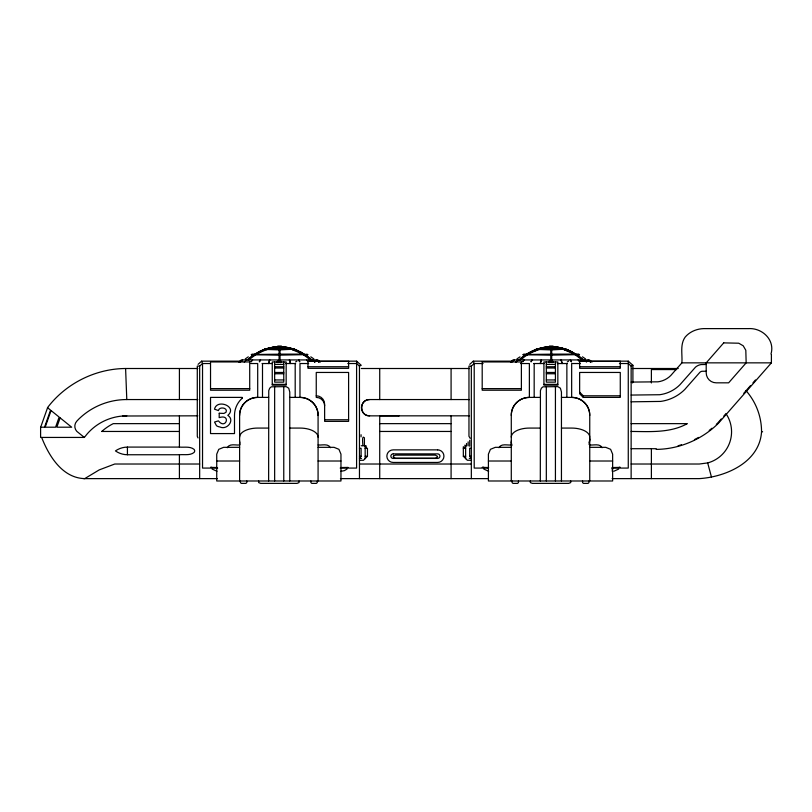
<?xml version="1.0" encoding="UTF-8"?>
<svg xmlns="http://www.w3.org/2000/svg" width="812" height="812" viewBox="0 0 812 812"><rect width="100%" height="100%" fill="white"/><g stroke="black" fill="none" stroke-linecap="round" stroke-linejoin="round"><path stroke-width="1.22" d="M770.974 354.052C775.237 339.903 762.153 327.754 748.512 328.616L703.628 328.616C696.655 328.84 689.682 331.722 685.145 337.132C679.806 344.623 682.567 354.377 681.877 362.893L670.753 375.54A22.117 22.117 0 0 1 657.994 381.823L631.137 382.087M589.076 444.519L589.745 439.373M745.893 390.511A62.219 62.219 0 0 1 761.554 431.791C759.606 462.16 726.101 476.908 699.335 478.623L612.116 478.623M280.038 349.536L292.614 349.302L280.038 349.759M294.198 349.079L292.3 349.536L294.066 349.536M294.969 349.302L292.97 349.759L295.345 350.581M551.713 349.536L564.289 349.302L551.713 349.759M565.873 349.079L563.975 349.536L565.741 349.536M566.634 349.302L564.644 349.759L569.009 351.413M268.467 363.532L269.533 359.929M268.731 363.532L269.797 359.929M540.132 363.532L541.208 359.929M540.406 363.532L541.472 359.929M278.161 362.619L276.709 362.213M549.836 362.619L548.384 362.213M227.269 447.727C229.532 443.139 235.815 445.494 239.611 444.956M498.944 447.727C501.207 443.139 507.49 445.494 511.286 444.956M280.038 354.966L303.789 354.539L292.493 349.759M303.455 354.611L307.159 354.184M304.074 354.966L307.87 354.55M551.713 354.966L575.464 354.539L564.167 349.759M578.824 354.184L575.129 354.611L572.917 353.301M259.292 361.736L260.327 359.929M259.535 361.736L260.561 359.929M530.967 361.736L532.002 359.929M531.2 361.736L532.236 359.929M359.462 457.968L361.107 456.283L361.107 448.295L359.462 448.295M47.502 407.665C65.721 383.558 95.38 368.689 125.596 368.506L197.844 368.506M40.6 427.203L40.6 437.435L84.336 437.435L87.29 433.791A52.475 52.475 0 0 1 126.794 415.856M250.969 361.736L252.43 359.929M251.162 361.736L252.623 359.929M522.644 361.736L524.105 359.929M522.837 361.736L524.298 359.929M471.336 458.435L469.265 458.344M721.289 418.941L717.96 422.737A88.873 88.873 0 0 1 716.296 424.361M723.796 416.089L725.461 414.181M743.802 393.272L750.471 385.67M752.968 382.817L755.475 379.965M771.4 354.682L771.4 362.852L718.447 423.235C702.015 439.485 679.35 449.168 656.208 449.391M244.229 362.091L246.523 359.929M515.904 362.091L518.056 359.929M516.046 362.091L518.198 359.929M365.055 448.295L367.46 448.295L367.46 456.283L363.461 460.282L359.462 460.282M295.619 361.929L296.938 361.157M567.294 361.929L568.613 361.157M101.825 431.456L103.073 430.319A52.475 52.475 0 0 1 113.254 423.641L179.411 423.641M240.2 362.091L242.666 359.929M511.875 362.091L514.341 359.929M198.077 364.334L201.63 361.157L241.864 361.157M197.976 437.922L197.286 436.247L197.286 366.1L199.661 366.1L202.533 363.532L210.146 363.532M469.752 364.334L473.305 361.157L513.529 361.157M470.148 438.307L468.96 436.247L468.96 366.1L471.336 366.1L474.208 363.532L483.089 363.532M238.85 362.091L241.326 359.929L317.796 359.929L320.283 362.091M510.515 362.091L513.001 359.929L589.471 359.929L591.958 362.091M347.018 469.062L344.379 470.645L340.614 471.376M618.693 469.062L613.821 471.264M681.938 362.852L771.4 362.852M245.285 358.894L248.32 356.833M516.95 358.894L519.995 356.833M257.881 353.301L255.668 354.611L251.263 354.55M279.084 354.966L255.344 354.55L279.084 354.184M527.343 354.611L522.938 354.55M550.759 354.966L527.018 354.55L550.759 354.184M258.855 352.814L260.794 351.84M530.53 352.814L532.469 351.84M359.462 478.623L359.462 366.1L361.238 365.309L356.59 361.157L308.479 361.157M631.137 478.623L631.137 366.1L632.913 365.309L628.265 361.157L580.154 361.157M264.255 350.581L255.963 354.194M533.464 351.413L537.828 349.759L535.839 349.302M264.164 349.302L266.823 349.536L265.067 349.536M279.084 349.759L266.519 349.302L279.084 349.079M263.778 350.581L266.63 349.759M537.717 349.302L538.498 349.536L536.732 349.536M550.759 349.759L538.183 349.302L550.759 349.079M538.305 349.759L527.627 354.194M361.533 458.364L359.462 458.445M469.519 399.555L369.592 399.555C359.127 399.159 359.127 416.251 369.592 415.856L469.519 415.825M725.969 413.633A32.236 32.236 0 0 1 707.678 462.921L699.335 464.017L631.137 464.017M348.115 467.407L340.614 467.55M258.51 352.063A60.717 52.577 -90 0 1 276.1 346.917L278.272 346.836L278.272 347.637L276.679 347.719A59.926 51.897 -90 0 0 267.3 349.536L267.178 349.079M265.006 349.444A60.717 52.577 -90 0 1 276.577 346.917L278.201 346.836M549.876 346.836L547.775 346.917A60.717 52.577 90 0 0 519.203 359.726M550.759 347.637L548.354 347.719A59.926 51.897 -90 0 0 538.975 349.536L538.853 349.079M211.536 467.326L210.531 467.377L216.977 467.539M122.734 416.008L197.844 415.825M398.469 415.856L399.098 415.825L379.722 415.856L379.722 478.623M483.779 467.306L482.196 467.377L488.651 467.539M179.411 454.75C184.243 454.243 190.109 455.765 194.169 452.385L194.778 450.914L194.169 449.452C190.109 446.072 184.243 447.585 179.411 447.087L127.423 447.087A21.406 21.406 0 0 0 115.436 450.914A21.406 21.406 0 0 0 127.423 454.75L179.411 454.75L179.411 478.623M277.734 346.034L281.399 346.034M549.409 346.034L553.063 346.034M291.833 349.536A59.926 51.897 -90 0 0 282.444 347.719L280.861 347.637L281.399 346.836M549.399 346.836L549.937 347.637M563.498 349.536A59.926 51.897 -90 0 0 554.119 347.719L552.536 347.637L553.073 346.836M550.759 347.313L551.713 347.313M278.272 347.637L279.084 347.637M280.038 347.637L280.861 347.637M551.713 347.637L552.536 347.637M550.759 347.922L551.713 347.922M264.925 349.079L266.701 349.079M280.038 349.079L291.944 349.079M536.6 349.079L538.376 349.079M551.713 349.079L563.619 349.079M266.519 349.302L279.084 349.302M280.038 349.302L292.614 349.302M538.183 349.302L550.759 349.302M551.713 349.302L564.289 349.302M267.3 349.536L279.084 349.536M538.975 349.536L550.759 349.536M294.309 349.759L294.827 349.759M535.971 349.759L536.488 349.759M251.974 354.184L255.486 354.184M280.038 354.194L303.17 354.184M523.649 354.184L527.15 354.184M551.713 354.194L574.845 354.184M255.344 354.55L279.084 354.611M280.038 354.55L303.789 354.539M527.018 354.55L550.759 354.611M551.713 354.55L575.464 354.539M579.535 354.55L575.312 354.194M251.476 354.966L254.186 354.966M306.692 354.966L307.647 354.966M523.151 354.966L524.105 354.966M576.621 354.966L579.321 354.966M277.288 361.178L281.125 361.178M548.963 361.178L552.799 361.178M277.288 361.817L281.125 361.817M548.963 361.817L552.799 361.817M277.034 361.939L272.253 361.939L272.253 385.152L286.159 385.152L286.159 361.939L280.719 361.939M549.907 361.939L543.928 361.939L543.928 385.152L557.834 385.152L557.834 361.939L552.393 361.939M281.693 362.213L280.241 362.619M553.368 362.213L551.916 362.619M250.664 363.532L257.698 363.532L257.698 397.393A18.087 18.087 0 0 0 239.611 415.48M262.103 363.532L272.294 363.532M285.641 363.532L295.649 363.532M308.682 363.532L299.983 363.532L299.983 397.393A18.087 18.087 0 0 1 318.081 415.48M347.769 363.532L356.59 363.532L359.462 366.1M520.512 363.532L529.373 363.532L529.373 397.393A18.087 18.087 0 0 0 511.286 415.48M533.768 363.532L543.969 363.532M557.316 363.532L567.324 363.532M580.357 363.532L571.658 363.532L571.658 397.393A18.087 18.087 0 0 1 589.745 415.48M619.434 363.532L628.265 363.532L631.137 366.1M274.649 364.415L283.764 364.415M546.324 364.415L555.428 364.415M706.207 364.466L701.162 364.568A11.013 10.911 -48.7 0 0 695.529 367.125L679.948 384.736A35.129 35.129 0 0 1 659.699 394.723L631.137 395.068M274.649 366.75L283.764 366.75M307.981 366.74L348.602 366.74M546.324 366.75L555.428 366.75M579.646 366.74L620.277 366.74M274.649 368.019L283.764 368.019M546.324 368.019L555.428 368.019M361.279 368.506L469.519 368.506M631.787 368.506L678.233 368.506M676.619 369.561L651.386 369.561L651.386 382.959M706.207 371.216L702.116 371.267A4.293 4.293 0 0 0 699.934 372.261L684.729 389.516A41.889 41.889 0 0 1 660.582 401.422L631.137 401.818M274.649 372.475L283.764 372.475M546.324 372.475L555.428 372.475M274.649 373.753L283.764 373.753M546.324 373.753L555.428 373.753M274.649 379.945L283.764 379.945M546.324 379.945L555.428 379.945M272.253 384.36L286.159 384.36M543.928 384.36L557.834 384.36M210.531 388.623L249.71 388.623M482.196 388.623L521.385 388.623M579.646 392.206L583.27 395.799L620.277 395.799M268.63 397.393L257.698 397.393A18.087 17.478 0 0 0 239.611 414.871L239.611 480.988M289.772 397.393L299.983 397.393A18.087 17.478 0 0 1 318.081 414.871L318.081 480.988M540.305 397.393L529.373 397.393A18.087 17.478 0 0 0 511.286 414.871L511.286 480.988M561.447 397.393L571.658 397.393A18.087 17.478 0 0 1 589.745 414.871L589.745 480.988M583.27 397.393L620.277 397.393L620.277 372.454L579.646 372.454L579.646 393.81L583.27 397.393L583.27 395.799M84.336 437.435L76.846 431.385A7.47 7.47 0 0 1 76.846 421.123L78.683 419.185A68.776 68.776 0 0 1 126.794 399.555L197.844 399.555M324.627 419.763L348.602 419.763M379.722 423.641L451.086 423.641M631.137 423.641L687.297 423.641C670.194 433.161 649.965 431.548 631.137 431.456M268.63 428.076L257.698 428.076A18.087 9.044 0 0 0 239.611 437.13M289.772 428.076L299.983 428.076A18.087 9.044 0 0 1 318.081 437.13M540.305 428.076L529.373 428.076A18.087 9.044 0 0 0 511.286 437.13M561.447 428.076L571.658 428.076A18.087 9.044 0 0 1 589.745 437.13M101.581 431.456L179.411 431.456M379.722 431.456L451.086 431.456M761.554 431.791L762.61 431.791M318.081 444.956C321.877 445.494 328.16 443.139 330.423 447.727M589.745 444.956C593.542 445.494 599.835 443.139 602.098 447.727M361.228 445.737L366.019 445.737L366.496 448.295M239.611 447.331L223.635 447.331L218.753 449.33L216.733 454.152L216.733 480.988L340.959 480.988L340.959 454.152L338.939 449.33L334.057 447.331L318.081 447.331M511.286 447.331L495.3 447.331L490.428 449.33L488.408 454.152L488.408 480.988L612.634 480.988L612.634 454.152L610.614 449.33L605.732 447.331L589.745 447.331M463.337 448.275L465.641 448.275M471.336 448.275L469.691 448.275L469.691 456.273L471.336 457.958M631.137 448.701L656.187 448.701M359.462 456.283L361.107 456.283M365.167 456.283L367.46 456.283M463.337 446.681L463.337 456.273L465.641 456.273M469.691 456.273L471.336 456.273M471.336 460.262L467.336 460.262L463.337 456.273M216.733 461.013L239.611 461.013M318.081 461.013L340.959 461.013M488.408 461.013L511.286 461.013M589.745 461.013L612.634 461.013M199.661 464.017L114.756 464.017L99.226 469.894L84.742 478.623C62.382 478.065 48.903 456.039 41.656 437.435M359.462 464.017L471.336 464.017M217.687 468.077L202.533 468.077L202.533 363.532L201.63 361.157M340.177 468.077L356.59 468.077L356.59 361.157M488.103 468.077L474.208 468.077L474.208 363.532L473.305 361.157M611.852 468.077L628.265 468.077L628.265 361.157M83.687 478.623L217.413 478.623M340.441 478.623L487.819 478.623M619.262 467.326L620.277 467.377L612.278 467.55L612.278 471.376M552.596 346.836L554.697 346.917A60.717 52.577 90 0 1 572.287 352.063M280.932 346.836L283.023 346.917A60.717 52.577 -90 0 1 298.643 351.099M488.651 471.264L483.779 469.062M216.977 471.264L212.115 469.062M564.096 349.079L564.756 349.302M292.421 349.079L293.091 349.302M570.004 351.84L571.942 352.814M298.329 351.84L300.267 352.814M631.584 382.087L632.629 382.899M303.637 354.194L304.256 354.55M582.478 356.833L585.523 358.894M310.803 356.833L313.848 358.894M590.598 362.091L588.203 359.929L590.527 362.091M316.528 359.929L318.933 362.091M316.457 359.929L318.862 362.091M584.275 359.929L586.568 362.091M312.742 359.929L314.894 362.091M312.61 359.929L314.762 362.091M578.367 359.929L579.829 361.736M578.174 359.929L579.636 361.736M306.5 359.929L308.164 361.736M570.471 359.929L571.506 361.736M570.237 359.929L571.272 361.736M298.796 359.929L299.831 361.736M298.562 359.929L299.598 361.736M561.265 359.929L562.34 363.532M561.001 359.929L562.066 363.532M289.59 359.929L290.666 363.532M289.326 359.929L290.402 363.532M707.678 462.921L711.454 477.03M511.286 442.489L511.712 445.717M364.415 437.749C361.36 434.461 363.065 444.864 362.822 445.615M239.611 442.489L239.895 444.641M125.596 368.506L126.794 399.555M651.386 448.803L651.386 478.623M632.913 365.309L632.913 382.087M588.954 480.988L588.954 482.592L588.061 483.384L583.452 483.384L582.559 482.592L582.559 480.988M570.704 480.988L570.704 482.592L568.684 483.384L532.347 483.384L530.337 482.592L530.337 480.988M566.867 363.532L566.867 397.393M561.447 480.988L561.447 392.013L560.392 388.207L557.834 386.634L542.984 386.816L541.36 388.207L540.427 390.623L540.305 480.988M555.428 361.939L555.428 382.137L546.324 382.137L546.324 361.939M555.428 386.634L555.428 480.988M551.713 360.498L551.713 346.836L550.759 346.836L550.759 360.498M551.378 359.929L551.378 362.335M551.094 359.929L551.094 362.335M546.324 386.634L546.324 480.988M534.174 363.532L534.174 397.393M518.472 480.988L518.472 482.592L517.579 483.384L512.981 483.384L512.088 482.592L512.088 480.988M471.336 366.1L471.336 478.623M469.732 440.287L469.732 446.214M468.138 441.89L468.138 445.879M466.535 443.484L466.535 446.021M465.641 445.879L465.641 458.668M464.941 445.077L464.941 448.275M451.086 368.506L451.086 399.555M451.086 415.825L451.086 478.623M379.722 368.506L379.722 399.555M365.167 445.9L365.167 458.678M364.415 438.551L364.415 445.737M361.066 434.714L361.066 436.836M317.279 480.988L317.279 482.592L316.386 483.384L311.778 483.384L310.884 482.592L310.884 480.988M299.029 480.988L299.029 482.592L297.009 483.384L260.682 483.384L258.663 482.592L258.663 480.988M295.192 363.532L295.192 397.393M289.772 480.988L289.772 392.013L288.717 388.207L286.159 386.634L271.309 386.816L269.696 388.207L268.752 390.623L268.63 480.988M283.764 361.939L283.764 382.137L274.649 382.137L274.649 361.939M283.764 386.634L283.764 480.988M280.038 360.498L280.038 346.836L279.084 346.836L279.084 360.498M279.704 359.929L279.704 362.335M279.429 359.929L279.429 362.335M274.649 386.634L274.649 480.988M262.499 363.532L262.499 397.393M246.807 480.988L246.807 482.592L245.904 483.384L241.306 483.384L240.413 482.592L240.413 480.988M199.661 366.1L199.661 478.623M179.411 368.506L179.411 399.555M179.411 415.825L179.411 447.087M127.423 447.087L127.423 454.75M711.941 428.228A88.873 88.873 0 0 1 709.211 430.411M698.543 437.435A88.873 88.873 0 0 1 694.422 439.607M681.461 444.773A88.873 88.873 0 0 1 678.111 445.747M589.745 437.942A23.883 23.071 0 0 1 589.228 442.743M511.743 445.128A20.767 20.056 0 0 1 511.286 440.957M575.272 354.966A59.926 51.897 90 0 1 582.326 360.366M521.365 358.894A59.926 51.897 -90 0 1 523.111 357.503M545.776 347.952A59.926 51.897 -90 0 1 547.877 347.719M530.652 352.063A60.717 52.577 -90 0 1 548.252 346.917A60.717 52.577 90 0 0 519.67 359.726M520.147 360.366A59.926 51.897 -90 0 1 527.201 354.966M554.697 346.917A60.717 52.577 -90 0 1 583.27 359.726M582.803 359.726A60.717 52.577 90 0 0 554.22 346.917A60.717 52.577 -90 0 1 565.791 349.444M554.596 347.719A59.926 51.897 -90 0 1 556.697 347.952M566.817 349.82A60.717 52.577 -90 0 1 569.841 351.099M324.627 405.777A8.384 8.384 0 0 0 316.254 397.393L316.254 372.454L348.602 372.454L348.602 421.367L324.627 421.367L324.627 404.173A8.384 8.384 0 0 0 316.254 395.799M239.723 443.047A20.767 20.056 0 0 1 239.611 440.957M282.921 347.719A59.926 51.897 -90 0 1 285.022 347.952M309.433 358.894A59.926 51.897 -90 0 1 311.128 360.366M303.597 354.966A59.926 51.897 90 0 1 310.651 360.366M282.546 346.917A60.717 52.577 90 0 1 311.128 359.726M248.472 360.366A59.926 51.897 90 0 1 255.526 354.966M247.995 359.726A60.717 52.577 90 0 1 276.577 346.917M247.528 359.726A60.717 52.577 90 0 1 276.1 346.917M283.023 346.917A60.717 52.577 90 0 1 311.605 359.726M260.957 351.099A60.717 52.577 -90 0 1 263.981 349.82M299.638 351.566A60.717 52.577 -90 0 1 301.597 352.581M274.101 347.952A59.926 51.897 -90 0 1 276.212 347.719M369.592 415.856A8.15 8.15 0 0 1 361.441 407.705A8.15 8.15 0 0 1 369.592 399.555M219.23 413.247L219.169 417.652C231.511 413.552 225.797 430.309 218.428 420.86L214.551 422.057L216.489 425.711A8.252 8.252 0 0 0 219.829 426.95C227.208 430.482 235.307 419.946 227.817 415.379C237.977 406.822 216.905 398.296 214.52 409.177L218.428 410.588C219.017 406.335 228.202 407.502 226.04 412.242L223.96 413.43L219.23 413.247M47.573 407.715L40.681 427.203L44.518 427.203L50.557 410.131L47.573 407.715M51.065 410.547L45.167 427.203L55.571 427.203L59.144 417.074L51.065 410.547M60.139 417.875L56.84 427.203L71.669 427.203L60.139 417.875M393.465 456.08L393.384 456.273A1.177 1.177 0 0 0 393.384 457.075L395.485 458.222L435.313 458.222L437.414 457.075A1.177 1.177 0 0 0 437.414 456.273L435.313 455.126L395.485 455.126L393.465 456.08M723.715 342.877L706.207 362.852L706.207 372.84A9.988 9.988 0 0 0 716.194 382.828L728.638 382.828L746.157 362.852L745.812 350.276L743.224 345.8L738.747 343.212L723.715 342.877M242.392 398.235L241.296 399.078A23.203 23.203 0 0 0 234.495 415.48L234.495 433.578L210.531 433.578L210.531 397.393L242.108 397.393L242.392 398.235M393.272 453.867L392.846 453.888A2.284 2.284 0 0 0 392.846 458.425L437.952 458.425A2.284 2.284 0 0 0 437.952 453.888L393.272 453.867M348.602 361.36L307.981 361.36L307.981 368.323L348.602 368.323L348.602 361.36M620.277 361.36L579.646 361.36L579.646 368.323L620.277 368.323L620.277 361.36M249.71 361.939L210.531 361.939L210.531 390.217L249.71 390.217L249.71 361.939M521.385 361.939L482.196 361.939L482.196 390.217L521.385 390.217L521.385 361.939M437.658 449.868L393.14 449.868A6.293 6.293 0 0 0 386.857 456.161A6.293 6.293 0 0 0 393.14 462.444L437.658 462.444A6.293 6.293 0 0 0 443.941 456.161A6.293 6.293 0 0 0 437.658 449.868"/></g></svg>
